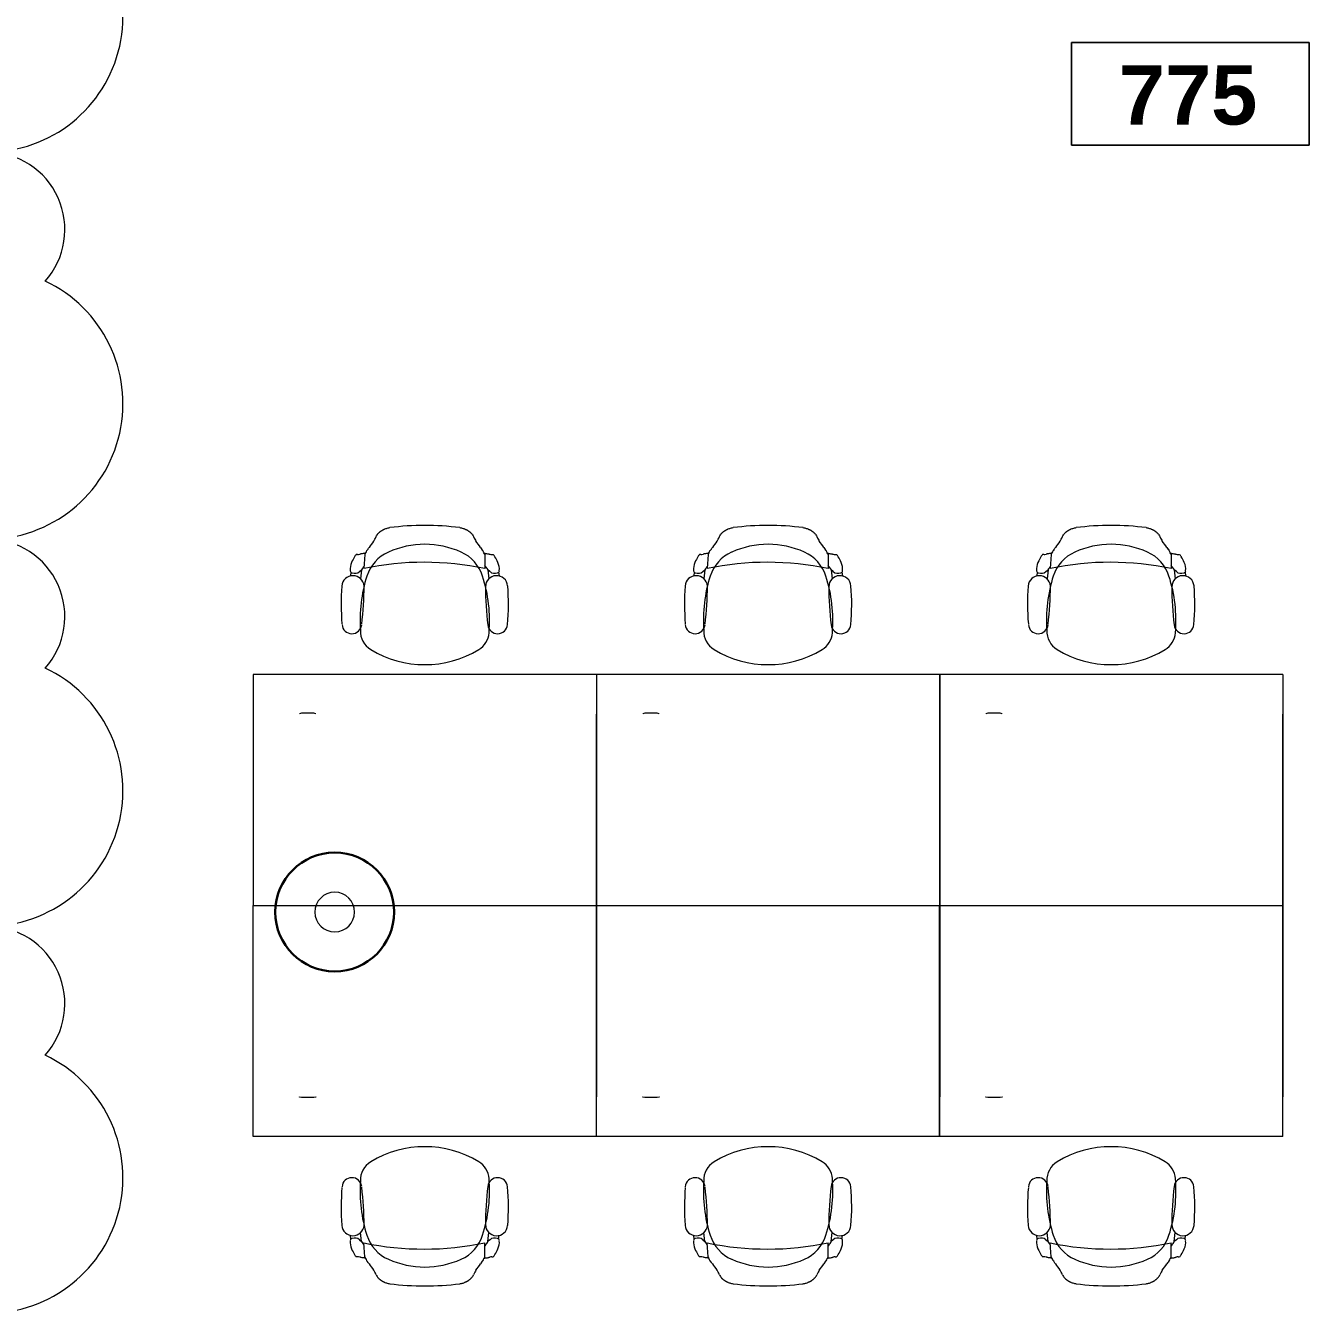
# Model space of a CAD drawing. Header units: inches. Extents: x -2349 to 1043, y -456 to 2193.
# Drawn here: x -1510.3 to -1315.9, y 956 to 1151.1 of the extents above; entities that cross this region are included whole.
import ezdxf

# ---------------------------------------------------------------- set-up
doc = ezdxf.new("R2010")
doc.units = ezdxf.units.IN
doc.header["$MEASUREMENT"] = 0
for name, color, linetype, lineweight in [('A-ANNO-NOTE', 131, 'Continuous', 30), ('A-AREA-IDEN', 2, 'Continuous', 9), ('A-DETL-GENF', 92, 'Continuous', 9), ('E-ELEC-FIXT', 91, 'Continuous', 9), ('G-ANNO-REVC', 71, 'Continuous', 9), ('I-FURN', 30, 'Continuous', 9)]:
    doc.layers.add(name, color=color, linetype=linetype, lineweight=lineweight)
doc.styles.add('Swis721 Lt BT_B', font='', dxfattribs={"height": 9})
doc.styles.get('Swis721 Lt BT_B').set_extended_font_data('Swis721 Lt BT', bold=True)

# ---------------------------------------------------------------- blocks, each defined once
blk = doc.blocks.new('Steelcase - Ology - Desk Electric - Rectangular - 29__ D - 52_ x 35_-7821944-7TH FLOOR POWER _ SIGNAL')
at = {"layer": 'I-FURN'}
for p, q in [((-29, -23.78), (-29, 11.22)), ((23, 11.22), (-29, 11.22)), ((23, -23.78), (23, 11.22)), ((-29, -23.78), (23, -23.78))]:
    blk.add_line(p, q, dxfattribs=at)
blk = doc.blocks.new('Steelcase - Ology - Desk Electric - Base - Rectangular - 29__ D - 34__ W - 76__ W-7821946-7TH FLOOR POWER _ SIGNAL')
at = {"layer": 'I-FURN'}
for p, q in [((-28.68, 11.22), (-28.68, -17.78)), ((13.8, -17.79), (13.8, -17.83)), ((13.8, -17.83), (14.11, -17.9)), ((14.11, -17.9), (16.01, -17.9)), ((16.01, -17.9), (16.31, -17.83)), ((16.31, -17.83), (16.31, -17.79))]:
    blk.add_line(p, q, dxfattribs=at)
blk = doc.blocks.new('Steelcase - Ology - Desk Electric - Rectangular - 29__ D - 52_ x 35_-7821971-7TH FLOOR POWER _ SIGNAL')
at = {"layer": 'I-FURN'}
for p, q in [((-29, 23.78), (-29, -11.22)), ((-29, 23.78), (23, 23.78)), ((23, 23.78), (23, -11.22)), ((23, -11.22), (-29, -11.22))]:
    blk.add_line(p, q, dxfattribs=at)
blk = doc.blocks.new('Steelcase - Ology - Desk Electric - Base - Rectangular - 29__ D - 34__ W - 76__ W-7821973-7TH FLOOR POWER _ SIGNAL')
at = {"layer": 'I-FURN'}
for p, q in [((-28.68, -11.22), (-28.68, 17.78)), ((13.8, 17.83), (14.11, 17.9)), ((13.8, 17.79), (13.8, 17.83)), ((14.11, 17.9), (16.01, 17.9)), ((16.01, 17.9), (16.31, 17.83)), ((16.31, 17.83), (16.31, 17.79))]:
    blk.add_line(p, q, dxfattribs=at)
blk = doc.blocks.new('Steelcase - Ology - Desk Electric - Rectangular - 29__ D - 52_ x 35_-V30-7TH FLOOR POWER _ SIGNAL')
at = {"layer": 'I-FURN'}
for p, q in [((-29, -23.78), (-29, 11.22)), ((23, 11.22), (-29, 11.22)), ((23, -23.78), (23, 11.22)), ((-29, -23.78), (23, -23.78))]:
    blk.add_line(p, q, dxfattribs=at)
blk = doc.blocks.new('Steelcase - Ology - Desk Electric - Rectangular - 29__ D - 52_ x 35_-V31-7TH FLOOR POWER _ SIGNAL')
at = {"layer": 'I-FURN'}
for p, q in [((-29, 23.78), (-29, -11.22)), ((-29, 23.78), (23, 23.78)), ((23, 23.78), (23, -11.22)), ((23, -11.22), (-29, -11.22))]:
    blk.add_line(p, q, dxfattribs=at)
blk = doc.blocks.new('Steelcase - Seating - Series 1 - Task Chair - Task Chair-7826190-7TH FLOOR POWER _ SIGNAL')
at = {"layer": 'I-FURN'}
for p, q in [((-10.17, -2.55), (-10.38, -2.55)), ((-9.09, -2.55), (-9.22, -4.65)), ((9.09, -2.55), (9.09, -4.68)), ((10.17, -2.55), (10.38, -2.55)), ((-11.19, -5.22), (-11.25, -5.79)), ((-9.88, -5.14), (-9.56, -4.85)), ((-9.56, -4.85), (-9.71, -6.23)), ((9.2, -4.34), (9.09, -4.19)), ((9.88, -5.14), (9.56, -4.85)), ((9.56, -4.85), (9.71, -6.22)), ((11.19, -5.22), (11.25, -5.79))]:
    blk.add_line(p, q, dxfattribs=at)
for centre, radius, start, end in [((0, -14.41), 13.41, 65.746, 114.254), ((-0.12, -48.46), 44.74, 78.1161, 101.7376), ((-3.05, -7.65), 6, 114.254, 162.1001), ((3.05, -7.65), 6, 17.8999, 65.746), ((-10.88, -7.44), 1.69, 4.2771, 175.7229), ((11.73, -12.42), 21.53, 162.1001, 184.2769), ((-2.85, -9.17), 7.99, 142.7486, 147.2514), ((-12.1, -12.55), 21.92, 355.1341, 17.8999), ((2.85, -9.17), 7.99, 32.7486, 37.2514), ((10.88, -7.43), 1.68, 4.515, 180.2888), ((22.73, -9.96), 35.4, 175.7229, 184.9987), ((-61.01, -7.05), 51.82, 353.3109, 359.705), ((61.01, -7.18), 51.82, 180.2888, 186.6891), ((-22.73, -10.08), 35.4, 355.0013, 4.515), ((-11.04, -13.04), 1.5, 184.9987, 353.3109), ((11.04, -13.04), 1.5, 186.6891, 355.0013), ((-6.5, -14.17), 3.24, 177.4671, 238.7484), ((6.5, -14.16), 3.25, 301.2516, 355.7231), ((0, -3.46), 15.77, 238.7484, 301.2516)]:
    blk.add_arc(centre, radius, start, end, dxfattribs=at)
for centre, major_axis, ratio, start_param, end_param in [((0.01, -31.09), (37.17, 0.02), 0.886583, 1.427587, 1.713397), ((-7.15, 5.5), (0.87, 6.2), 0.154562, 3.399732, 3.701416), ((7.16, 5.51), (-0.87, 6.2), 0.154825, 2.582529, 2.883606), ((-4.52, 16.42), (4.45, 18.42), 0.085659, 3.22746, 3.341758), ((-4.27, 16.52), (4.71, 18.52), 0.083254, 3.342674, 3.400954), ((86.51, -0.26), (95.89, 4.54), 0.22439, 2.946156, 2.989179), ((-86.51, -0.11), (-95.89, 4.68), 0.223967, 3.294323, 3.337389), ((4.31, 16.54), (-4.67, 18.53), 0.08384, 2.882769, 2.961473), ((4.62, 16.47), (-4.35, 18.45), 0.086501, 2.96286, 3.053569), ((-14.1, 37.05), (-23.45, 40.49), 0.023763, 3.337899, 3.400622), ((-9.53, -4.74), (0.03, 2.1), 0.841362, 1.08627, 1.703617), ((-8.59, -6.34), (1.72, 5.94), 0.52706, 1.108678, 1.274239), ((-9.88, -3.86), (0.31, 1.61), 0.651034, 0.76658, 1.051038), ((2.41, 4.34), (12.7, 6.86), 0.060387, 3.254097, 3.377177), ((14.26, 36.92), (23.61, 40.36), 0.024762, 2.883774, 2.945408), ((-2.41, 4.34), (-12.7, 6.86), 0.060387, 2.906008, 3.029088), ((9.88, -3.86), (-0.31, 1.61), 0.651034, 5.232147, 5.516606), ((8.59, -6.34), (-1.72, 5.94), 0.52706, 5.008946, 5.174507), ((9.53, -4.74), (-0.03, 2.1), 0.841362, 4.579568, 5.196915), ((-10.94, -4.92), (-0.004, 0.422), 0.857374, 1.745249, 2.84774), ((-11.02, -3.62), (-0.99, 1.63), 0.718676, 2.427045, 3.274454), ((11.02, -3.62), (0.99, 1.63), 0.718676, 3.008732, 3.85614), ((10.94, -4.92), (0.004, 0.422), 0.857374, 3.435445, 4.537937)]:
    blk.add_ellipse(centre, major_axis=major_axis, ratio=ratio, start_param=start_param, end_param=end_param, dxfattribs=at)
for points, knots in [([(-7.38, 0.17), (-7.35, 0.26), (-7.27, 0.4), (-7.14, 0.56), (-7.05, 0.66), (-6.98, 0.73), (-6.91, 0.8), (-6.83, 0.86), (-6.74, 0.93), (-6.65, 1), (-6.56, 1.06), (-6.46, 1.12), (-6.36, 1.18), (-6.25, 1.24), (-6.14, 1.29), (-5.99, 1.35), (-5.72, 1.45), (-5.46, 1.5), (-5.29, 1.53)], [-1, -1, -1, -1, -0.833333, -0.75, -0.708333, -0.666667, -0.625, -0.583333, -0.541667, -0.5, -0.458333, -0.416667, -0.375, -0.333333, -0.291667, -0.25, -0.166667, 0, 0, 0, 0]), ([(5.29, 1.53), (5.46, 1.51), (5.72, 1.45), (5.99, 1.36), (6.14, 1.29), (6.25, 1.24), (6.36, 1.19), (6.46, 1.13), (6.56, 1.07), (6.65, 1), (6.74, 0.94), (6.83, 0.87), (6.91, 0.8), (6.98, 0.73), (7.05, 0.66), (7.14, 0.57), (7.27, 0.4), (7.35, 0.26), (7.38, 0.18)], [-1, -1, -1, -1, -0.833333, -0.75, -0.708333, -0.666667, -0.625, -0.583333, -0.541667, -0.5, -0.458333, -0.416667, -0.375, -0.333333, -0.291667, -0.25, -0.166667, 0, 0, 0, 0]), ([(-9, -2.35), (-9.06, -2.35), (-9.17, -2.37), (-9.39, -2.4), (-9.6, -2.44), (-9.74, -2.47), (-9.81, -2.49), (-9.84, -2.5), (-9.85, -2.5)], [0, 0, 0, 0, 0.142857, 0.285714, 0.571429, 0.785714, 0.892857, 1, 1, 1, 1]), ([(9, -2.35), (9.06, -2.35), (9.17, -2.37), (9.39, -2.4), (9.6, -2.44), (9.74, -2.47), (9.81, -2.49), (9.84, -2.5), (9.85, -2.5)], [0, 0, 0, 0, 0.142857, 0.285714, 0.571429, 0.785714, 0.892857, 1, 1, 1, 1])]:
    blk.add_open_spline(points, degree=3, knots=knots, dxfattribs=at)
blk = doc.blocks.new('Steelcase - Seating - Series 1 - Task Chair - Task Chair-7826191-7TH FLOOR POWER _ SIGNAL')
at = {"layer": 'I-FURN'}
for p, q in [((-9.56, 4.85), (-9.71, 6.23)), ((9.56, 4.85), (9.71, 6.22)), ((-11.19, 5.22), (-11.25, 5.79)), ((-9.88, 5.14), (-9.56, 4.85)), ((-9.09, 2.55), (-9.22, 4.65)), ((9.09, 2.55), (9.09, 4.68)), ((9.2, 4.34), (9.09, 4.19)), ((9.88, 5.14), (9.56, 4.85)), ((11.19, 5.22), (11.25, 5.79)), ((-10.17, 2.55), (-10.38, 2.55)), ((10.17, 2.55), (10.38, 2.55))]:
    blk.add_line(p, q, dxfattribs=at)
for centre, radius, start, end in [((0, 3.46), 15.77, 58.7484, 121.2516), ((-6.5, 14.17), 3.24, 121.2516, 182.5329), ((6.5, 14.16), 3.25, 4.2769, 58.7484), ((-11.04, 13.04), 1.5, 6.6891, 175.0013), ((11.73, 12.42), 21.53, 175.7231, 197.8999), ((-12.1, 12.55), 21.92, 342.1001, 4.8659), ((11.04, 13.04), 1.5, 4.9987, 173.3109), ((22.73, 9.96), 35.4, 175.0013, 184.2771), ((-61.01, 7.05), 51.82, 0.295, 6.6891), ((61.01, 7.18), 51.82, 173.3109, 179.7112), ((-22.73, 10.08), 35.4, 355.485, 4.9987), ((-10.88, 7.44), 1.69, 184.2771, 355.7229), ((10.88, 7.43), 1.68, 179.7112, 355.485), ((-2.85, 9.17), 7.99, 212.7486, 217.2514), ((-0.12, 48.46), 44.74, 258.2624, 281.8839), ((-3.05, 7.65), 6, 197.8999, 245.746), ((3.05, 7.65), 6, 294.254, 342.1001), ((2.85, 9.17), 7.99, 322.7486, 327.2514), ((0, 14.41), 13.41, 245.746, 294.254)]:
    blk.add_arc(centre, radius, start, end, dxfattribs=at)
for centre, major_axis, ratio, start_param, end_param in [((-9.53, 4.74), (-0.03, 2.1), 0.841362, 1.437975, 2.055322), ((-10.94, 4.92), (0.004, 0.422), 0.857374, 0.293852, 1.396344), ((-11.02, 3.62), (0.99, 1.63), 0.718676, 6.150324, 6.997733), ((11.02, 3.62), (-0.99, 1.63), 0.718676, 5.568638, 6.416046), ((10.94, 4.92), (-0.004, 0.422), 0.857374, 4.886841, 5.989333), ((9.53, 4.74), (0.03, 2.1), 0.841362, 4.227863, 4.84521), ((-8.59, 6.34), (-1.72, 5.94), 0.52706, 1.867354, 2.032914), ((-9.88, 3.86), (-0.31, 1.61), 0.651034, 2.090555, 2.375013), ((2.41, -4.34), (-12.7, 6.86), 0.060387, 6.047601, 6.170681), ((14.26, -36.92), (-23.61, 40.36), 0.024762, 0.196185, 0.257818), ((-4.52, -16.42), (-4.45, 18.42), 0.085659, 6.08302, 6.197318), ((-14.1, -37.05), (23.45, 40.49), 0.023763, 6.024156, 6.086879), ((-2.41, -4.34), (12.7, 6.86), 0.060387, 0.112505, 0.235585), ((9.88, 3.86), (0.31, 1.61), 0.651034, 3.908172, 4.192631), ((8.59, 6.34), (1.72, 5.94), 0.52706, 4.250271, 4.415832), ((-4.27, -16.52), (-4.71, 18.52), 0.083254, 6.023824, 6.082104), ((86.51, 0.26), (-95.89, 4.54), 0.22439, 0.152414, 0.195437), ((-7.15, -5.5), (-0.87, 6.2), 0.154562, 5.723362, 6.025046), ((7.16, -5.51), (0.87, 6.2), 0.154825, 0.257987, 0.559064), ((-86.51, 0.11), (95.89, 4.68), 0.223967, 6.087389, 6.130455), ((4.31, -16.54), (4.67, 18.53), 0.08384, 0.18012, 0.258824), ((4.62, -16.47), (4.35, 18.45), 0.086501, 0.088023, 0.178733), ((0.01, 31.09), (-37.17, 0.02), 0.886583, 1.428196, 1.714006)]:
    blk.add_ellipse(centre, major_axis=major_axis, ratio=ratio, start_param=start_param, end_param=end_param, dxfattribs=at)
for points, knots in [([(-9, 2.35), (-9.06, 2.35), (-9.17, 2.37), (-9.39, 2.4), (-9.6, 2.44), (-9.74, 2.47), (-9.81, 2.49), (-9.84, 2.5), (-9.85, 2.5)], [0, 0, 0, 0, 0.142857, 0.285714, 0.571429, 0.785714, 0.892857, 1, 1, 1, 1]), ([(9, 2.35), (9.06, 2.35), (9.17, 2.37), (9.39, 2.4), (9.6, 2.44), (9.74, 2.47), (9.81, 2.49), (9.84, 2.5), (9.85, 2.5)], [0, 0, 0, 0, 0.142857, 0.285714, 0.571429, 0.785714, 0.892857, 1, 1, 1, 1]), ([(-7.38, -0.17), (-7.35, -0.26), (-7.27, -0.4), (-7.14, -0.56), (-7.05, -0.66), (-6.98, -0.73), (-6.91, -0.8), (-6.83, -0.86), (-6.74, -0.93), (-6.65, -1), (-6.56, -1.06), (-6.46, -1.12), (-6.36, -1.18), (-6.25, -1.24), (-6.14, -1.29), (-5.99, -1.35), (-5.72, -1.45), (-5.46, -1.5), (-5.29, -1.53)], [-1, -1, -1, -1, -0.833333, -0.75, -0.708333, -0.666667, -0.625, -0.583333, -0.541667, -0.5, -0.458333, -0.416667, -0.375, -0.333333, -0.291667, -0.25, -0.166667, 0, 0, 0, 0]), ([(5.29, -1.53), (5.46, -1.51), (5.72, -1.45), (5.99, -1.36), (6.14, -1.29), (6.25, -1.24), (6.36, -1.19), (6.46, -1.13), (6.56, -1.07), (6.65, -1), (6.74, -0.94), (6.83, -0.87), (6.91, -0.8), (6.98, -0.73), (7.05, -0.66), (7.14, -0.57), (7.27, -0.4), (7.35, -0.26), (7.38, -0.18)], [-1, -1, -1, -1, -0.833333, -0.75, -0.708333, -0.666667, -0.625, -0.583333, -0.541667, -0.5, -0.458333, -0.416667, -0.375, -0.333333, -0.291667, -0.25, -0.166667, 0, 0, 0, 0])]:
    blk.add_open_spline(points, degree=3, knots=knots, dxfattribs=at)
blk = doc.blocks.new('PS - System Furniture Poke-Thru - 120V-8614908-7TH FLOOR POWER _ SIGNAL')
at = {"layer": 'A-DETL-GENF'}
for start, end in [(360, 180), (180, 360)]:
    blk.add_arc((0, 0), 3, start, end, dxfattribs=at)
blk = doc.blocks.new('Room Tag - Room Name and Number-3379422-7TH FLOOR POWER _ SIGNAL')
at = {"layer": 'A-AREA-IDEN'}
for p, q in [((-0.1881, -0.1636), (-0.1881, -0.0018)), ((-0.1881, -0.0018), (0.1869, -0.0018)), ((0.1869, -0.0018), (-0.1881, -0.0018)), ((-0.1881, -0.0018), (-0.1881, -0.1636)), ((0.1869, -0.0018), (0.1869, -0.1636)), ((0.1869, -0.1636), (0.1869, -0.0018)), ((0.1869, -0.1636), (-0.1881, -0.1636)), ((-0.1881, -0.1636), (0.1869, -0.1636))]:
    blk.add_line(p, q, dxfattribs=at)
blk = doc.blocks.new('Family - ___-9750022-7TH FLOOR POWER _ SIGNAL')
at = {"layer": 'G-ANNO-REVC'}
for centre, radius, start, end in [((-1516.14, 1152.48), 20.53, 270, 64.7912), ((-1516.14, 1120.22), 11.73, 318.1897, 90), ((-1516.14, 1093.83), 20.53, 270, 64.7912), ((-1516.14, 1061.58), 11.73, 318.1897, 90), ((-1516.14, 1035.19), 20.53, 270, 64.7912), ((-1516.14, 1002.93), 11.73, 318.1897, 90), ((-1516.14, 976.54), 20.53, 270, 64.7912)]:
    blk.add_arc(centre, radius, start, end, dxfattribs=at)

msp = doc.modelspace()

# ---------------------------------------------------------------- linework, layer by layer
at = {"layer": 'A-ANNO-NOTE'}
msp.add_circle((-1463.54, 1016.81), 9, dxfattribs=at)

# ---------------------------------------------------------------- block references
at = {"layer": 'A-AREA-IDEN', "xscale": 95.99999999999994, "yscale": 95.99999999999994, "zscale": 95.99999999999994}
msp.add_blockref('Room Tag - Room Name and Number-3379422-7TH FLOOR POWER _ SIGNAL', (-1333.88, 1148.73), dxfattribs=at)
at = {"layer": 'E-ELEC-FIXT'}
msp.add_blockref('PS - System Furniture Poke-Thru - 120V-8614908-7TH FLOOR POWER _ SIGNAL', (-1463.54, 1016.81), dxfattribs=at)
at = {"layer": 'G-ANNO-REVC'}
msp.add_blockref('Family - ___-9750022-7TH FLOOR POWER _ SIGNAL', (0, 0), dxfattribs=at)
at = {"layer": 'I-FURN'}
for name, p in [('Steelcase - Seating - Series 1 - Task Chair - Task Chair-7826190-7TH FLOOR POWER _ SIGNAL', (-1449.9, 1073.52)), ('Steelcase - Seating - Series 1 - Task Chair - Task Chair-7826190-7TH FLOOR POWER _ SIGNAL', (-1397.9, 1073.52)), ('Steelcase - Seating - Series 1 - Task Chair - Task Chair-7826190-7TH FLOOR POWER _ SIGNAL', (-1345.94, 1073.52)), ('Steelcase - Seating - Series 1 - Task Chair - Task Chair-7826191-7TH FLOOR POWER _ SIGNAL', (-1449.9, 962.02)), ('Steelcase - Seating - Series 1 - Task Chair - Task Chair-7826191-7TH FLOOR POWER _ SIGNAL', (-1397.9, 962.02)), ('Steelcase - Seating - Series 1 - Task Chair - Task Chair-7826191-7TH FLOOR POWER _ SIGNAL', (-1345.94, 962.02))]:
    msp.add_blockref(name, p, dxfattribs=at)
at = {"layer": 'I-FURN', "rotation": 180}
for name, p in [('Steelcase - Ology - Desk Electric - Rectangular - 29__ D - 52_ x 35_-V30-7TH FLOOR POWER _ SIGNAL', (-1452.9, 1029.03)), ('Steelcase - Ology - Desk Electric - Rectangular - 29__ D - 52_ x 35_-7821944-7TH FLOOR POWER _ SIGNAL', (-1400.9, 1029.03)), ('Steelcase - Ology - Desk Electric - Rectangular - 29__ D - 52_ x 35_-7821944-7TH FLOOR POWER _ SIGNAL', (-1348.94, 1029.03)), ('Steelcase - Ology - Desk Electric - Base - Rectangular - 29__ D - 34__ W - 76__ W-7821946-7TH FLOOR POWER _ SIGNAL', (-1452.58, 1029.03)), ('Steelcase - Ology - Desk Electric - Base - Rectangular - 29__ D - 34__ W - 76__ W-7821946-7TH FLOOR POWER _ SIGNAL', (-1400.58, 1029.03)), ('Steelcase - Ology - Desk Electric - Base - Rectangular - 29__ D - 34__ W - 76__ W-7821946-7TH FLOOR POWER _ SIGNAL', (-1348.62, 1029.03)), ('Steelcase - Ology - Desk Electric - Rectangular - 29__ D - 52_ x 35_-V31-7TH FLOOR POWER _ SIGNAL', (-1452.9, 1006.59)), ('Steelcase - Ology - Desk Electric - Base - Rectangular - 29__ D - 34__ W - 76__ W-7821973-7TH FLOOR POWER _ SIGNAL', (-1452.58, 1006.59)), ('Steelcase - Ology - Desk Electric - Rectangular - 29__ D - 52_ x 35_-7821971-7TH FLOOR POWER _ SIGNAL', (-1400.9, 1006.59)), ('Steelcase - Ology - Desk Electric - Base - Rectangular - 29__ D - 34__ W - 76__ W-7821973-7TH FLOOR POWER _ SIGNAL', (-1400.58, 1006.59)), ('Steelcase - Ology - Desk Electric - Rectangular - 29__ D - 52_ x 35_-7821971-7TH FLOOR POWER _ SIGNAL', (-1348.94, 1006.59)), ('Steelcase - Ology - Desk Electric - Base - Rectangular - 29__ D - 34__ W - 76__ W-7821973-7TH FLOOR POWER _ SIGNAL', (-1348.62, 1006.59))]:
    msp.add_blockref(name, p, dxfattribs=at)

# ---------------------------------------------------------------- texts
at = {"layer": 'A-AREA-IDEN', "insert": (-1344.77, 1145.12), "char_height": 9, "width": 25.452, "attachment_point": 1, "style": 'Swis721 Lt BT_B'}
msp.add_mtext('775', dxfattribs=at)

doc.saveas('drawing.dxf')
